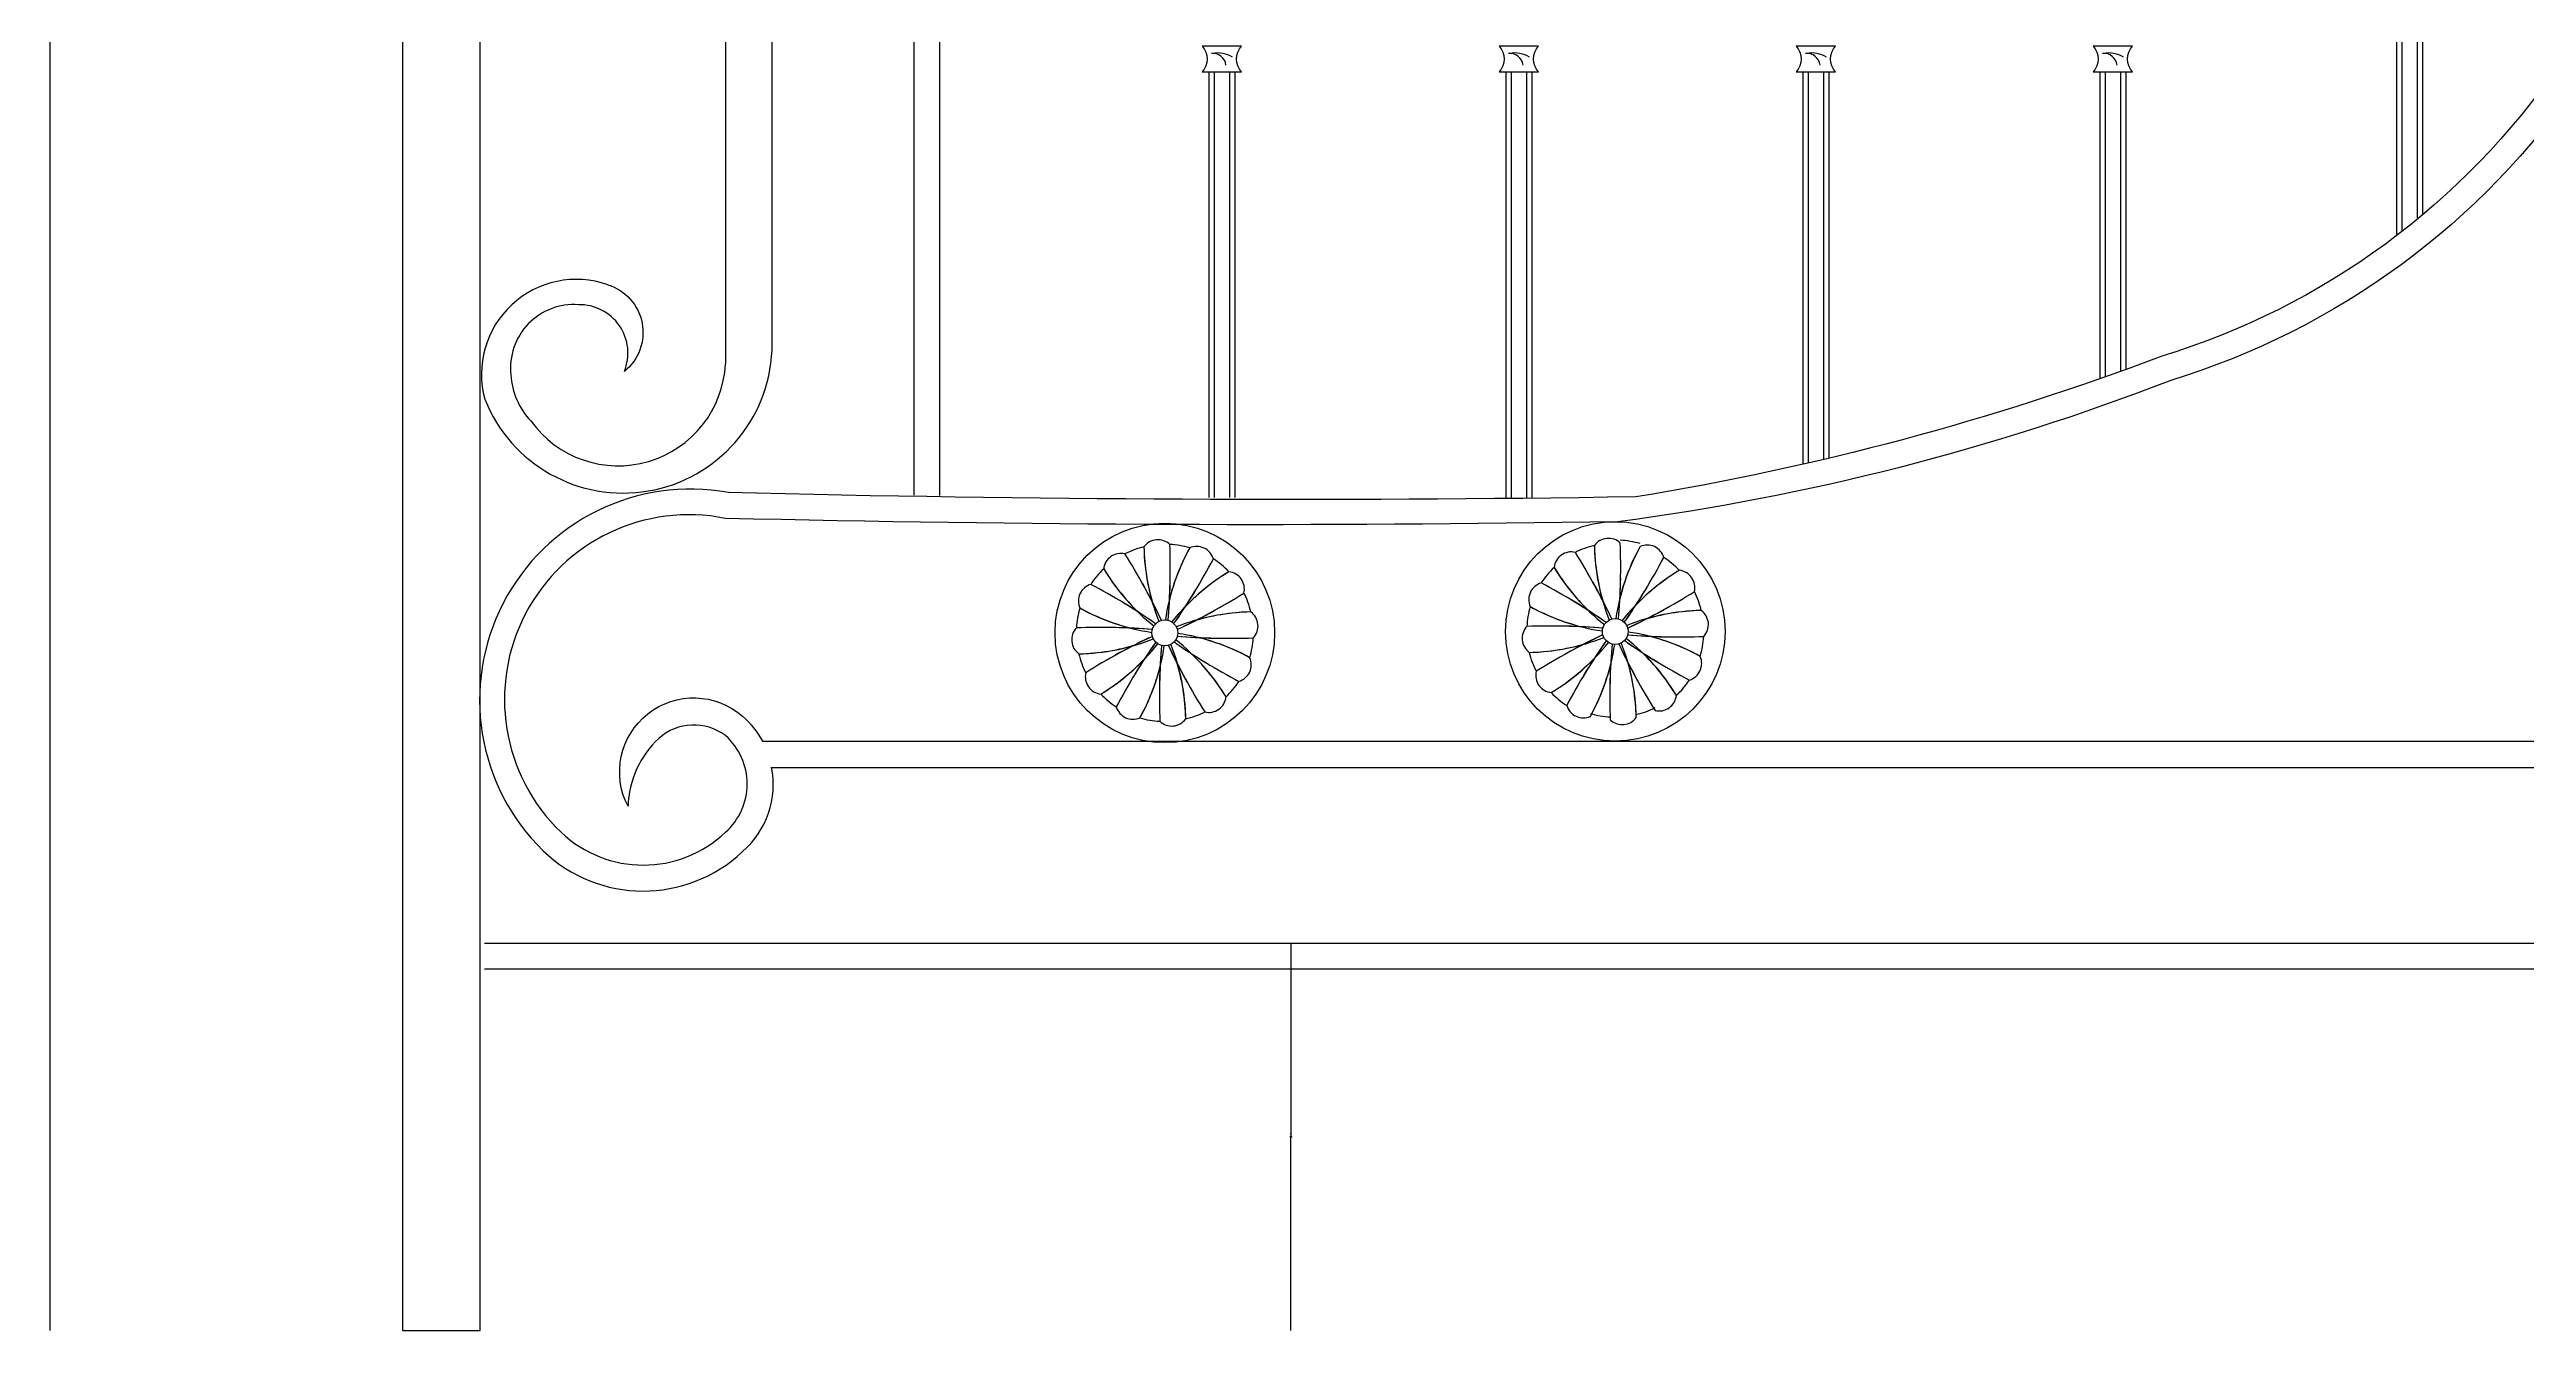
# Model space of a CAD drawing. Header units: metres. Extents: x 639 to 3880, y 4743 to 5753.
# Drawn here: x 639 to 1598, y 4743 to 5239 of the extents above; entities that cross this region are included whole.
import ezdxf

# ---------------------------------------------------------------- set-up
doc = ezdxf.new("R2010")
doc.units = ezdxf.units.M
for name, color, linetype in [('3', 3, 'Continuous'), ('4', 4, 'Continuous'), ('7', 7, 'Continuous'), ('DIM', 3, 'Continuous')]:
    doc.layers.add(name, color=color, linetype=linetype)
doc.dimstyles.get("Standard").update_dxf_attribs({"dimtxt": 2.5, "dimasz": 2.5, "dimexe": 1.25, "dimexo": 0.625, "dimtad": 1, "dimcen": 2.5, "dimazin": 3, "dimtfac": 1, "dimtmove": 0, "dimatfit": 3})

# ---------------------------------------------------------------- blocks, each defined once
blk = doc.blocks.new('*D1')
for p, q in [((644.62, 5752.84), (644.62, 5247.84)), ((640.57, 5247.84), (639.27, 5247.84)), ((639.52, 4742.84), (639.52, 5247.84)), ((644.87, 5247.84), (643.57, 5247.84))]:
    blk.add_line(p, q)
at = {"layer": 'Defpoints'}
for p in [(644.62, 5752.84), (644.62, 5247.84), (639.52, 4742.84)]:
    blk.add_point(p, dxfattribs=at)
at = {"layer": 'DIM', "insert": (642.07, 5247.84), "char_height": 1, "attachment_point": 5}
blk.add_mtext('5,1', dxfattribs=at)
blk = doc.blocks.new('*D3')
for p, q in [((1119.91, 4892.84), (1119.91, 4817.84)), ((1119.66, 4817.84), (1119.41, 4817.84)), ((1119.91, 4742.84), (1119.91, 4817.84)), ((1119.91, 4817.84), (1119.91, 4817.84)), ((1120.16, 4817.84), (1120.41, 4817.84))]:
    blk.add_line(p, q)
at = {"layer": 'Defpoints'}
for p in [(1119.91, 4892.84), (1119.91, 4817.84), (1119.91, 4742.84)]:
    blk.add_point(p, dxfattribs=at)
at = {"layer": 'DIM', "insert": (1119.91, 4818.965), "char_height": 1, "attachment_point": 5}
blk.add_mtext('0', dxfattribs=at)

msp = doc.modelspace()

# ---------------------------------------------------------------- linework, layer by layer
at = {"layer": '3'}
for p, q in [((1548.13, 5167.35), (1548.13, 5467.84)), ((1550.13, 5168.9), (1550.13, 5467.84)), ((1556.13, 5173.7), (1556.13, 5467.84)), ((1558.13, 5175.36), (1558.13, 5467.84)), ((1088.13, 5230.25), (1088.13, 5065.45)), ((1090.13, 5230.25), (1090.13, 5065.45)), ((1096.13, 5230.25), (1096.13, 5065.42)), ((1098.13, 5230.25), (1098.13, 5065.42)), ((1203.13, 5230.25), (1203.13, 5065.42)), ((1205.13, 5230.25), (1205.13, 5065.42)), ((1211.13, 5230.25), (1211.13, 5065.44)), ((1213.13, 5230.25), (1213.13, 5065.45)), ((1318.13, 5230.25), (1318.13, 5078.35)), ((1320.13, 5230.25), (1320.13, 5078.77)), ((1326.13, 5230.25), (1326.13, 5080.08)), ((1328.13, 5230.25), (1328.13, 5080.53)), ((1433.13, 5230.25), (1433.13, 5111.34)), ((1435.13, 5230.25), (1435.13, 5112.05)), ((1441.13, 5230.25), (1441.13, 5114.21)), ((1443.13, 5230.25), (1443.13, 5114.94))]:
    msp.add_line(p, q, dxfattribs=at)
for points in [[(1100.79, 5240.25), (1085.47, 5240.25, -0.39), (1085.47, 5230.25), (1100.79, 5230.25, -0.39)], [(1215.79, 5240.25), (1200.47, 5240.25, -0.39), (1200.47, 5230.25), (1215.79, 5230.25, -0.39)], [(1330.79, 5240.25), (1315.47, 5240.25, -0.39), (1315.47, 5230.25), (1330.79, 5230.25, -0.39)], [(1445.79, 5240.25), (1430.47, 5240.25, -0.39), (1430.47, 5230.25), (1445.79, 5230.25, -0.39)]]:
    msp.add_lwpolyline(points, format="xyb", close=True, dxfattribs=at)
for points in [[(1072.33, 5017.84, 0.03), (1073.02, 5047.24, 0.45), (1062.97, 5046.32, 0.09), (1068.76, 5017.43)], [(1074.58, 5016.57, 0.03), (1089.88, 5041.68, 0.45), (1080.72, 5045.91, 0.09), (1071.29, 5018)], [(1244.13, 5018.36, 0.03), (1230.04, 5044.17, 0.45), (1221.79, 5038.35, 0.09), (1241.25, 5016.22)], [(1246.72, 5018.39, 0.03), (1247.42, 5047.78, 0.45), (1237.37, 5046.86, 0.09), (1243.16, 5017.98)], [(1248.98, 5017.12, 0.03), (1264.27, 5042.23, 0.45), (1255.11, 5046.46, 0.09), (1245.68, 5018.54)], [(1069.74, 5017.82, 0.03), (1055.64, 5043.62, 0.45), (1047.4, 5037.8, 0.09), (1066.86, 5015.68)], [(1075.9, 5014.34, 0.03), (1101.7, 5028.44, 0.45), (1095.88, 5036.68, 0.09), (1073.76, 5017.22)], [(1250.29, 5014.89, 0.03), (1276.1, 5028.98, 0.45), (1270.28, 5037.23, 0.09), (1248.15, 5017.77)], [(1067.51, 5016.5, 0.03), (1042.4, 5031.8, 0.45), (1038.17, 5022.64, 0.09), (1066.08, 5013.21)], [(1241.9, 5017.05, 0.03), (1216.8, 5032.34, 0.45), (1212.56, 5023.18, 0.09), (1240.48, 5013.75)], [(1075.92, 5011.76, 0.03), (1105.32, 5011.06, 0.45), (1104.4, 5021.11, 0.09), (1075.51, 5015.32)], [(1240.63, 5014.79, 0.03), (1211.24, 5015.49, 0.45), (1212.16, 5005.44, 0.09), (1241.04, 5011.23)], [(1250.32, 5012.3, 0.03), (1279.71, 5011.6, 0.45), (1278.79, 5021.66, 0.09), (1249.9, 5015.86)], [(1066.24, 5014.25, 0.03), (1036.84, 5014.94, 0.45), (1037.76, 5004.89, 0.09), (1066.65, 5010.68)], [(1066.26, 5011.66, 0.03), (1040.46, 4997.56, 0.45), (1046.28, 4989.32, 0.09), (1068.4, 5008.78)], [(1067.58, 5009.43, 0.03), (1052.28, 4984.32, 0.45), (1061.44, 4980.09, 0.09), (1070.87, 5008.01)], [(1069.83, 5008.16, 0.03), (1069.14, 4978.77, 0.45), (1079.19, 4979.68, 0.09), (1073.4, 5008.57)], [(1072.42, 5008.19, 0.03), (1086.52, 4982.38, 0.45), (1094.76, 4988.2, 0.09), (1075.3, 5010.32)], [(1074.65, 5009.5, 0.03), (1099.76, 4994.2, 0.45), (1103.99, 5003.37, 0.09), (1076.08, 5012.79)], [(1240.66, 5012.2, 0.03), (1214.85, 4998.11, 0.45), (1220.67, 4989.86, 0.09), (1242.8, 5009.32)], [(1241.97, 5009.98, 0.03), (1226.68, 4984.87, 0.45), (1235.84, 4980.64, 0.09), (1245.27, 5008.55)], [(1244.23, 5008.7, 0.03), (1243.53, 4979.31, 0.45), (1253.58, 4980.23, 0.09), (1247.79, 5009.12)], [(1246.82, 5008.73, 0.03), (1260.91, 4982.93, 0.45), (1269.16, 4988.75, 0.09), (1249.7, 5010.87)], [(1249.05, 5010.05, 0.03), (1274.15, 4994.75, 0.45), (1278.38, 5003.91, 0.09), (1250.47, 5013.34)]]:
    msp.add_lwpolyline(points, format="xyb", dxfattribs=at)
for centre, radius in [((1071.08, 5013), 42.5), ((1245.47, 5013.55), 42.5), ((1071.08, 5013), 5), ((1245.47, 5013.55), 5)]:
    msp.add_circle(centre, radius, dxfattribs=at)
for centre, radius, start, end in [((1089.54, 5232.19), 5.26, 7.34, 94.78), ((1091.39, 5226), 11.59, 59.46, 99.17), ((1204.54, 5232.19), 5.26, 7.34, 94.78), ((1206.39, 5226), 11.59, 59.46, 99.17), ((1319.54, 5232.19), 5.26, 7.34, 94.78), ((1321.39, 5226), 11.59, 59.46, 99.17), ((1434.54, 5232.19), 5.26, 7.34, 94.78), ((1436.39, 5226), 11.59, 59.46, 99.17), ((1071.08, 5013), 34.29, 103.68, 116.76), ((1148.14, 5048.37), 85.2, 181.38, 197.01), ((1155.5, 5005.1), 85.2, 151.38, 167.01), ((1071.08, 5013), 34.29, 73.68, 86.76), ((1245.47, 5013.55), 34.29, 103.68, 116.76), ((1322.54, 5048.91), 85.2, 181.38, 197.01), ((1329.9, 5005.64), 85.2, 151.38, 167.01), ((1245.47, 5014.66), 34.29, 73.68, 86.76), ((1071.08, 5013), 34.29, 133.68, 146.76), ((1120.14, 5082.16), 85.2, 211.38, 227.01), ((1140.24, 4963.95), 85.2, 121.38, 137.01), ((1071.08, 5013), 34.29, 43.68, 56.76), ((1245.47, 5013.55), 34.29, 133.68, 146.76), ((1294.53, 5082.71), 85.2, 211.38, 227.01), ((1314.64, 4964.49), 85.2, 121.38, 137.01), ((1245.47, 5013.55), 34.29, 43.68, 56.76), ((940.17, 4835.75), 221.11, 55.22, 58.94), ((869.08, 4924.95), 221.11, 25.22, 28.94), ((852.12, 5037.75), 221.11, 355.22, 358.94), ((893.83, 5143.92), 221.11, 325.22, 328.94), ((1071.08, 5013), 34.29, 13.68, 26.76), ((1114.56, 4836.29), 221.11, 55.22, 58.94), ((1043.47, 4925.5), 221.11, 25.22, 28.94), ((1026.51, 5038.29), 221.11, 355.22, 358.94), ((1068.22, 5144.46), 221.11, 325.22, 328.94), ((1245.47, 5013.55), 34.29, 13.68, 26.76), ((1071.08, 5013), 34.29, 163.68, 176.76), ((1078.98, 5097.42), 85.2, 241.38, 257.01), ((983.03, 5215), 221.11, 295.22, 298.94), ((1106.45, 4935.94), 85.2, 91.38, 107.01), ((1245.47, 5013.55), 34.29, 163.68, 176.76), ((1253.38, 5097.97), 85.2, 241.38, 257.01), ((1220.73, 4794.58), 221.11, 85.22, 88.94), ((1157.43, 5215.55), 221.11, 295.22, 298.94), ((1280.84, 4936.48), 85.2, 91.38, 107.01), ((1035.71, 5090.07), 85.2, 271.38, 287.01), ((1046.33, 4794.04), 221.11, 85.22, 88.94), ((1159.13, 4811), 221.11, 115.22, 118.94), ((1248.33, 4882.09), 221.11, 145.22, 148.94), ((1290.04, 4988.25), 221.11, 175.22, 178.94), ((1273.08, 5101.05), 221.11, 205.22, 208.94), ((1202, 5190.26), 221.11, 235.22, 238.94), ((1095.83, 5231.97), 221.11, 265.22, 268.94), ((1022.03, 4943.84), 85.2, 31.38, 47.01), ((1063.18, 4928.58), 85.2, 61.38, 77.01), ((1071.08, 5013), 34.29, 343.68, 356.76), ((1210.11, 5090.61), 85.2, 271.38, 287.01), ((1333.52, 4811.54), 221.11, 115.22, 118.94), ((1422.73, 4882.63), 221.11, 145.22, 148.94), ((1464.44, 4988.8), 221.11, 175.22, 178.94), ((1447.48, 5101.59), 221.11, 205.22, 208.94), ((1376.39, 5190.8), 221.11, 235.22, 238.94), ((1270.22, 5232.51), 221.11, 265.22, 268.94), ((1196.42, 4944.38), 85.2, 31.38, 47.01), ((1237.57, 4929.12), 85.2, 61.38, 77.01), ((1245.47, 5013.55), 34.29, 343.68, 356.76), ((1071.08, 5013), 34.29, 193.68, 206.76), ((1001.92, 5062.06), 85.2, 301.38, 317.01), ((986.66, 5020.9), 85.2, 331.38, 347.01), ((994.02, 4977.63), 85.2, 1.38, 17.01), ((1245.47, 5013.55), 34.29, 193.68, 206.76), ((1176.31, 5062.6), 85.2, 301.38, 317.01), ((1161.05, 5021.45), 85.2, 331.38, 347.01), ((1168.41, 4978.18), 85.2, 1.38, 17.01), ((1071.08, 5013), 34.29, 223.68, 236.76), ((1071.08, 5013), 34.29, 313.68, 326.76), ((1245.47, 5013.55), 34.29, 223.68, 236.76), ((1245.47, 5013.55), 34.29, 313.68, 326.76), ((1071.08, 5013), 34.29, 253.68, 266.76), ((1071.08, 5013), 34.29, 283.68, 296.76), ((1245.47, 5014.66), 34.29, 253.68, 266.76), ((1245.47, 5014.66), 34.29, 283.68, 296.76)]:
    msp.add_arc(centre, radius, start, end, dxfattribs=at)
at = {"layer": '4'}
msp.add_lwpolyline([(775.98, 4742.84), (805.98, 4742.84), (805.98, 5752.84), (775.98, 5752.84)], close=True, dxfattribs=at)
at = {"layer": '7'}
for p, q in [((918.98, 5540.99), (918.98, 5122.54)), ((900.98, 5526.63), (900.98, 5117.18)), ((918.81, 4960.84), (1853.29, 4960.84)), ((807.69, 4892.84), (3850.5, 4892.84)), ((807.69, 4882.84), (3850.5, 4882.84))]:
    msp.add_line(p, q, dxfattribs=at)
for points in [[(973.98, 5066.34), (973.98, 5421.33, 0.45), (1036.21, 5477.84), (1676.05, 5477.84, 0.32), (1754.17, 5391.99, 0.32)], [(983.98, 5066.22), (983.98, 5412.23, 0.37), (1045.71, 5467.84), (1667.36, 5467.84, 0.28), (1745.54, 5383.83, 0.28)], [(1850.63, 5339.82, 0.35), (1921.93, 5339.82, 0.48), (1921.93, 5423.52, 0.35), (1789, 5423.4, 0.05), (1610.95, 5233.18, -0.17), (1457.07, 5120.15, -0.05), (1253.47, 5065.67, -0.01), (902.09, 5067.32, 0.74), (830.37, 4928.6, 0.4), (907.59, 4928.32, 0.27), (918.81, 4961.05)], [(1850.63, 5339.82, -1.25), (1890.29, 5372.78, 1.16), (1856.88, 5347.41, 0.35), (1915.68, 5347.62, 0.48), (1915.68, 5415.72, 0.35), (1795.42, 5415.72, 0.05), (1619.09, 5227.36, -0.17), (1460.51, 5110.76, -0.06), (1246.39, 5056.04, -0.01), (900.98, 5057.34, 0.75), (837.3, 4935.82, 0.4), (900.98, 4935.82, 0.45), (900.98, 4973.21, 0.36), (875.15, 4972.13, 0.2), (863.24, 4945.86, -0.83), (907.59, 4980.72, -0.09), (915.26, 4971.05), (1846.73, 4971.05)], [(855.44, 5147.8, -0.6), (861.82, 5114.23, 0.54), (844.06, 5140.08, 0.47), (817.9, 5112.89)]]:
    msp.add_lwpolyline(points, format="xyb", dxfattribs=at)
for centre, radius, start, end in [((843.22, 5113.16), 36.73, 70.57, 195.26), ((861.36, 5124.82), 57.67, 201.71, 357.73), ((845.75, 5114.41), 27.9, 183.13, 223.81), ((859.45, 5119.27), 41.58, 215.55, 357.12)]:
    msp.add_arc(centre, radius, start, end, dxfattribs=at)

# ---------------------------------------------------------------- dimensions: what is measured, and where the dimension line sits
at = {"layer": 'DIM'}
for base, p1, p2, picture, middle in [((644.62, 5247.84), (644.62, 5752.84), (639.52, 4742.84), '*D1', (642.07, 5247.84)), ((1119.91, 4817.84), (1119.91, 4892.84), (1119.91, 4742.84), '*D3', (1119.91, 4818.965))]:
    dim = msp.add_linear_dim(base=base, p1=p1, p2=p2, dimstyle='Standard', dxfattribs=at)
    dim.commit()
    dim.dimension.update_dxf_attribs({"geometry": picture, "text_midpoint": middle})

doc.saveas('drawing.dxf')
